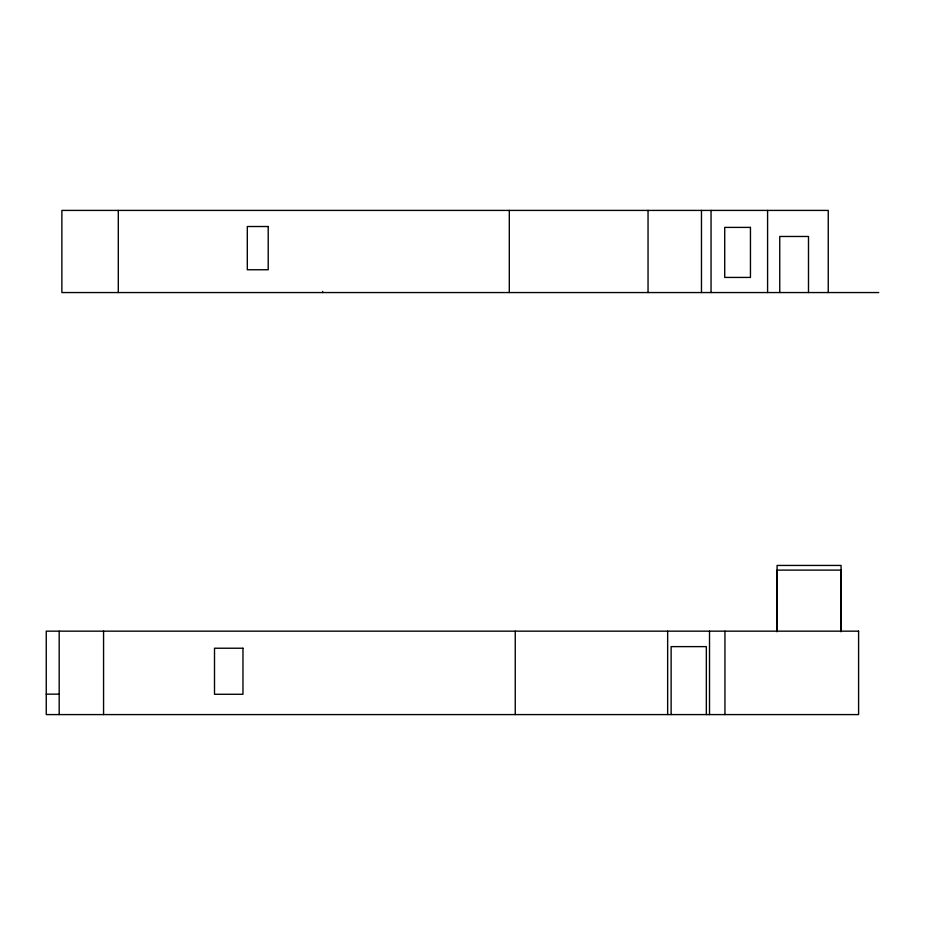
<?xml version="1.0" encoding="UTF-8"?>
<svg xmlns="http://www.w3.org/2000/svg" width="925" height="925" viewBox="0 0 925 925"><rect width="100%" height="100%" fill="white"/><g stroke="black" fill="none" stroke-linecap="round" stroke-linejoin="round"><path stroke-width="1.39" d="M777.081 631.787L777.081 570.112L841.068 570.112L841.068 631.787M878.75 292.554L61.871 292.554L61.871 210.414L828.245 210.414L828.245 292.554M46.25 694.155L59.188 694.155M841.068 630.954L841.068 565.441L777.081 565.441L777.081 630.954M808.496 292.554L808.496 236.476L779.752 236.476L779.752 292.554M767.588 210.414L767.588 292.554M724.946 631.162L724.946 714.586M711.048 210.414L711.048 292.554M709.521 631.162L709.521 714.586M706.342 714.586L706.342 646.621L671.134 646.621L671.134 714.586M701.474 210.414L701.474 292.554M667.653 631.162L667.653 714.586M648.043 210.414L648.043 292.554M515.248 631.162L515.248 714.586M509.305 210.414L509.305 292.554M322.663 291.398L322.663 292.554M118.296 210.414L118.296 292.554M103.565 631.162L103.565 714.586M59.188 631.162L59.188 714.586M268.204 226.521L247.31 226.521L247.31 269.753L268.204 269.753L268.204 226.521M750.452 227.4L724.726 227.4L724.726 277.431L750.452 277.431L750.452 227.4M858.597 631.162L46.25 631.162L46.25 714.586L858.597 714.586L858.597 631.162M242.963 648.228L214.508 648.228L214.508 694.282L242.963 694.282L242.963 648.228"/></g></svg>
